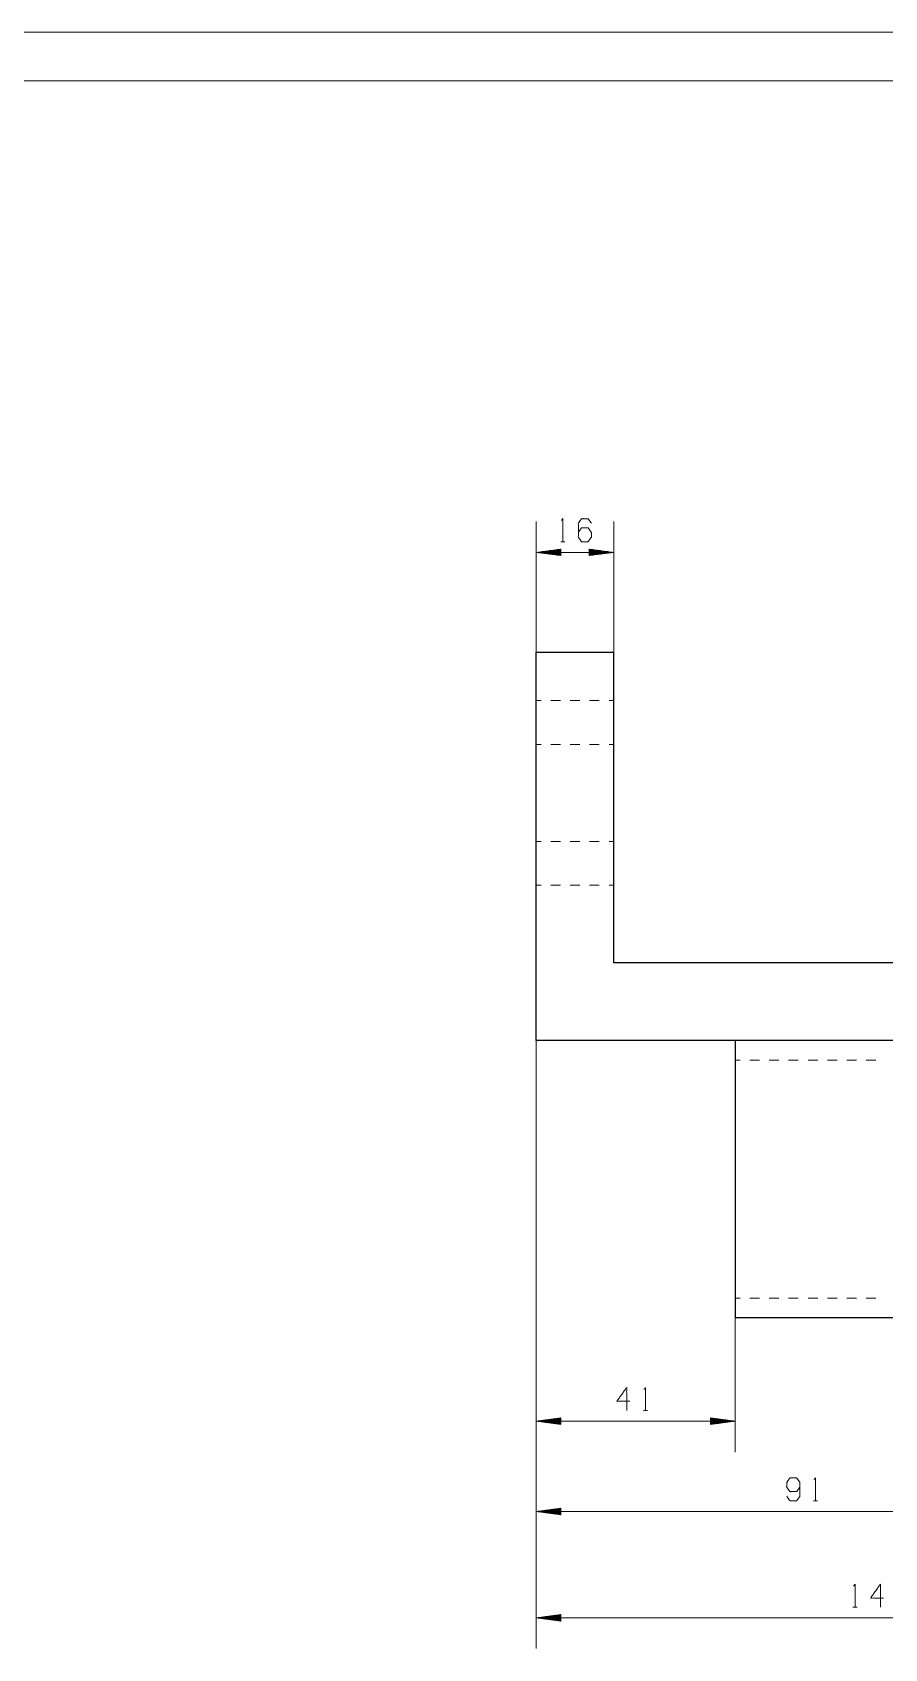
# Model space of a CAD drawing. Header units: millimetres. Extents: x 0 to 420, y 0 to 297.
# Drawn here: x 210 to 297.8, y 130.6 to 297 of the extents above; entities that cross this region are included whole.
import ezdxf

# ---------------------------------------------------------------- set-up
doc = ezdxf.new("R2010")
doc.units = ezdxf.units.MM
doc.layers.add('101', color=7, linetype='Continuous', true_color=0xffffff)

msp = doc.modelspace()

# ---------------------------------------------------------------- linework, layer by layer
at = {"layer": '101', "color": 133, "linetype": 'Continuous', "lineweight": 18}
for p, q in [((420, 297), (0, 297)), ((415, 292), (25, 292))]:
    msp.add_line(p, q, dxfattribs=at)
at = {"layer": '101', "color": 22, "linetype": 'Continuous', "lineweight": 18}
for p, q in [((261.91, 233.21), (261.91, 246.65)), ((269.91, 233.21), (269.91, 246.65)), ((264.45, 243.81), (261.91, 243.47)), ((261.91, 243.47), (264.45, 243.14)), ((269.91, 243.47), (261.91, 243.47)), ((264.45, 243.5), (262.11, 243.5)), ((264.45, 243.45), (262.11, 243.45)), ((264.45, 243.55), (262.49, 243.55)), ((264.45, 243.4), (262.49, 243.4)), ((264.45, 243.6), (262.88, 243.6)), ((264.45, 243.35), (262.88, 243.35)), ((264.45, 243.65), (263.26, 243.65)), ((264.45, 243.29), (263.26, 243.29)), ((264.45, 243.7), (263.65, 243.7)), ((264.45, 243.24), (263.65, 243.24)), ((264.45, 243.75), (264.04, 243.75)), ((264.45, 243.19), (264.04, 243.19)), ((264.45, 243.8), (264.42, 243.8)), ((264.45, 243.8), (264.42, 243.8)), ((264.45, 243.14), (264.42, 243.14)), ((264.45, 243.14), (264.42, 243.14)), ((264.45, 243.14), (264.45, 243.81)), ((267.37, 243.81), (267.37, 243.14)), ((269.91, 243.47), (267.37, 243.81)), ((267.37, 243.8), (267.41, 243.8)), ((267.37, 243.8), (267.41, 243.8)), ((267.37, 243.75), (267.79, 243.75)), ((267.37, 243.7), (268.18, 243.7)), ((267.37, 243.65), (268.56, 243.65)), ((267.37, 243.6), (268.95, 243.6)), ((267.37, 243.55), (269.33, 243.55)), ((267.37, 243.5), (269.72, 243.5)), ((267.37, 243.14), (269.91, 243.47)), ((267.37, 243.45), (269.72, 243.45)), ((267.37, 243.4), (269.33, 243.4)), ((267.37, 243.35), (268.95, 243.35)), ((267.37, 243.29), (268.56, 243.29)), ((267.37, 243.24), (268.18, 243.24)), ((267.37, 243.19), (267.79, 243.19)), ((267.37, 243.14), (267.41, 243.14)), ((267.37, 243.14), (267.41, 243.14)), ((261.91, 193.21), (261.91, 141.57)), ((261.91, 193.21), (261.91, 150.87)), ((261.91, 193.21), (261.91, 130.63)), ((282.41, 164.71), (282.41, 150.87)), ((264.45, 154.38), (261.91, 154.05)), ((282.41, 154.05), (261.91, 154.05)), ((261.91, 154.05), (264.45, 153.71)), ((264.45, 154.07), (262.11, 154.07)), ((264.45, 154.02), (262.11, 154.02)), ((264.45, 154.12), (262.49, 154.12)), ((264.45, 153.97), (262.49, 153.97)), ((264.45, 154.17), (262.88, 154.17)), ((264.45, 153.92), (262.88, 153.92)), ((264.45, 154.22), (263.26, 154.22)), ((264.45, 153.87), (263.26, 153.87)), ((264.45, 154.27), (263.65, 154.27)), ((264.45, 153.82), (263.65, 153.82)), ((264.45, 154.33), (264.04, 154.33)), ((264.45, 153.77), (264.04, 153.77)), ((264.45, 154.38), (264.42, 154.38)), ((264.45, 154.38), (264.42, 154.38)), ((264.45, 153.72), (264.42, 153.72)), ((264.45, 153.72), (264.42, 153.72)), ((264.45, 153.71), (264.45, 154.38)), ((282.41, 154.05), (279.87, 154.38)), ((279.87, 154.38), (279.91, 154.38)), ((279.87, 154.38), (279.87, 153.71)), ((279.87, 154.38), (279.91, 154.38)), ((279.87, 154.33), (280.29, 154.33)), ((279.87, 154.27), (280.68, 154.27)), ((279.87, 154.22), (281.06, 154.22)), ((279.87, 154.17), (281.45, 154.17)), ((279.87, 154.12), (281.83, 154.12)), ((279.87, 154.07), (282.22, 154.07)), ((279.87, 153.71), (282.41, 154.05)), ((279.87, 154.02), (282.22, 154.02)), ((279.87, 153.97), (281.83, 153.97)), ((279.87, 153.92), (281.45, 153.92)), ((279.87, 153.87), (281.06, 153.87)), ((279.87, 153.82), (280.68, 153.82)), ((279.87, 153.77), (280.29, 153.77)), ((279.87, 153.72), (279.91, 153.72)), ((279.87, 153.72), (279.91, 153.72)), ((264.45, 145.08), (261.91, 144.75)), ((307.41, 144.75), (261.91, 144.75)), ((261.91, 144.75), (264.45, 144.41)), ((264.45, 144.77), (262.11, 144.77)), ((264.45, 144.82), (262.49, 144.82)), ((264.45, 144.87), (262.88, 144.87)), ((264.45, 144.92), (263.26, 144.92)), ((264.45, 144.98), (263.65, 144.98)), ((264.45, 145.03), (264.04, 145.03)), ((264.45, 145.08), (264.42, 145.08)), ((264.45, 145.08), (264.42, 145.08)), ((264.45, 144.41), (264.45, 145.08)), ((264.45, 144.72), (262.11, 144.72)), ((264.45, 144.67), (262.49, 144.67)), ((264.45, 144.62), (262.88, 144.62)), ((264.45, 144.57), (263.26, 144.57)), ((264.45, 144.52), (263.65, 144.52)), ((264.45, 144.47), (264.04, 144.47)), ((264.45, 144.42), (264.42, 144.42)), ((264.45, 144.42), (264.42, 144.42)), ((264.45, 134.14), (261.91, 133.8)), ((261.91, 133.8), (264.45, 133.47)), ((261.91, 133.8), (332.41, 133.8)), ((264.45, 133.83), (262.11, 133.83)), ((264.45, 133.78), (262.11, 133.78)), ((264.45, 133.88), (262.49, 133.88)), ((264.45, 133.73), (262.49, 133.73)), ((264.45, 133.93), (262.88, 133.93)), ((264.45, 133.67), (262.88, 133.67)), ((264.45, 133.98), (263.26, 133.98)), ((264.45, 133.62), (263.26, 133.62)), ((264.45, 134.03), (263.65, 134.03)), ((264.45, 133.57), (263.65, 133.57)), ((264.45, 134.08), (264.04, 134.08)), ((264.45, 133.52), (264.04, 133.52)), ((264.45, 134.13), (264.42, 134.13)), ((264.45, 134.13), (264.42, 134.13)), ((264.45, 133.47), (264.42, 133.47)), ((264.45, 133.47), (264.42, 133.47)), ((264.45, 133.47), (264.45, 134.14))]:
    msp.add_line(p, q, dxfattribs=at)
at = {"layer": '101', "color": 72, "linetype": 'Continuous', "lineweight": 18}
for p, q in [((264.43, 244.57), (264.86, 244.57)), ((272.96, 155.14), (273.38, 155.14)), ((290.46, 145.84), (290.89, 145.84)), ((294.54, 134.89), (294.97, 134.89))]:
    msp.add_line(p, q, dxfattribs=at)
at = {"layer": '101', "color": 252, "linetype": 'Continuous', "lineweight": 25}
for p, q in [((261.91, 193.21), (261.91, 233.21)), ((261.91, 233.21), (269.91, 233.21)), ((269.91, 201.21), (269.91, 233.21)), ((332.41, 201.21), (269.91, 201.21)), ((332.41, 193.21), (261.91, 193.21))]:
    msp.add_line(p, q, dxfattribs=at)
at = {"layer": '101', "color": 53, "linetype": 'Continuous', "lineweight": 18}
for p, q in [((262.41, 228.21), (261.91, 228.21)), ((264.41, 228.21), (263.41, 228.21)), ((266.41, 228.21), (265.41, 228.21)), ((268.41, 228.21), (267.41, 228.21)), ((269.91, 228.21), (269.41, 228.21)), ((261.91, 223.71), (262.41, 223.71)), ((263.41, 223.71), (264.41, 223.71)), ((265.41, 223.71), (266.41, 223.71)), ((267.41, 223.71), (268.41, 223.71)), ((269.41, 223.71), (269.91, 223.71)), ((262.41, 213.71), (261.91, 213.71)), ((264.41, 213.71), (263.41, 213.71)), ((266.41, 213.71), (265.41, 213.71)), ((268.41, 213.71), (267.41, 213.71)), ((269.91, 213.71), (269.41, 213.71)), ((261.91, 209.21), (262.41, 209.21)), ((263.41, 209.21), (264.41, 209.21)), ((265.41, 209.21), (266.41, 209.21)), ((267.41, 209.21), (268.41, 209.21)), ((269.41, 209.21), (269.91, 209.21)), ((282.91, 191.21), (282.41, 191.21)), ((284.91, 191.21), (283.91, 191.21)), ((286.91, 191.21), (285.91, 191.21)), ((288.91, 191.21), (287.91, 191.21)), ((290.91, 191.21), (289.91, 191.21)), ((292.91, 191.21), (291.91, 191.21)), ((294.91, 191.21), (293.91, 191.21)), ((296.91, 191.21), (295.91, 191.21)), ((282.41, 166.71), (282.91, 166.71)), ((283.91, 166.71), (284.91, 166.71)), ((285.91, 166.71), (286.91, 166.71)), ((287.91, 166.71), (288.91, 166.71)), ((289.91, 166.71), (290.91, 166.71)), ((291.91, 166.71), (292.91, 166.71)), ((293.91, 166.71), (294.91, 166.71)), ((295.91, 166.71), (296.91, 166.71))]:
    msp.add_line(p, q, dxfattribs=at)
at = {"layer": '101', "color": 150, "linetype": 'Continuous', "lineweight": 25}
msp.add_line((282.41, 164.71), (332.41, 164.71), dxfattribs=at)
at = {"layer": '101', "color": 72, "linetype": 'Continuous', "lineweight": 18}
for points, knots in [([(264.5, 246.74), (264.64, 246.94), (264.64, 244.57)], [0, 0, 0.093493, 1, 1]), ([(266.25, 245.52), (266.57, 245.99), (267.26, 245.99), (267.59, 245.52), (267.59, 245.04), (267.26, 244.57), (266.57, 244.57), (266.25, 245.04), (266.25, 246.47), (266.57, 246.94), (267.26, 246.94), (267.59, 246.47)], [0, 0, 0.076963, 0.169763, 0.248075, 0.31202, 0.39033, 0.48313, 0.560091, 0.751925, 0.828889, 0.921688, 1, 1]), ([(271.57, 156.09), (270.22, 156.09), (271.23, 157.51), (271.23, 155.14)], [0, 0, 0.245869, 0.565295, 1, 1]), ([(273.03, 157.31), (273.17, 157.51), (273.17, 155.14)], [0, 0, 0.093486, 1, 1]), ([(287.73, 146.31), (288.05, 145.84), (288.74, 145.84), (289.07, 146.31), (289.07, 147.74), (288.74, 148.21), (288.05, 148.21), (287.73, 147.74), (287.71, 147.26), (288.05, 146.79), (288.74, 146.79), (289.07, 147.26)], [0, 0, 0.076855, 0.169526, 0.247728, 0.439296, 0.517498, 0.610169, 0.687024, 0.750924, 0.829127, 0.921798, 1, 1]), ([(290.54, 148.01), (290.68, 148.21), (290.68, 145.84)], [0, 0, 0.093486, 1, 1]), ([(294.61, 137.07), (294.76, 137.27), (294.76, 134.89)], [0, 0, 0.093486, 1, 1]), ([(297.7, 135.84), (296.36, 135.84), (297.37, 137.27), (297.37, 134.89)], [0, 0, 0.245872, 0.565297, 1, 1])]:
    msp.add_open_spline(points, degree=1, knots=knots, dxfattribs=at)
at = {"layer": '101', "color": 150, "linetype": 'Continuous', "lineweight": 25}
for points, knots in [([(282.41, 193.21), (282.41, 192.79), (282.41, 191.57), (282.41, 189.62), (282.41, 187.05), (282.41, 184.01), (282.41, 180.67), (282.41, 178.96)], [0, 0, 0.029058, 0.114544, 0.251489, 0.431935, 0.645395, 0.879462, 1, 1]), ([(282.41, 178.96), (282.41, 175.55), (282.41, 173.9), (282.41, 170.86), (282.41, 168.29), (282.41, 166.34), (282.41, 165.63), (282.41, 164.81), (282.41, 164.71)], [0, 0, 0.239315, 0.354604, 0.568065, 0.748511, 0.885456, 0.935016, 0.992709, 1, 1])]:
    msp.add_open_spline(points, degree=1, knots=knots, dxfattribs=at)

doc.saveas('drawing.dxf')
